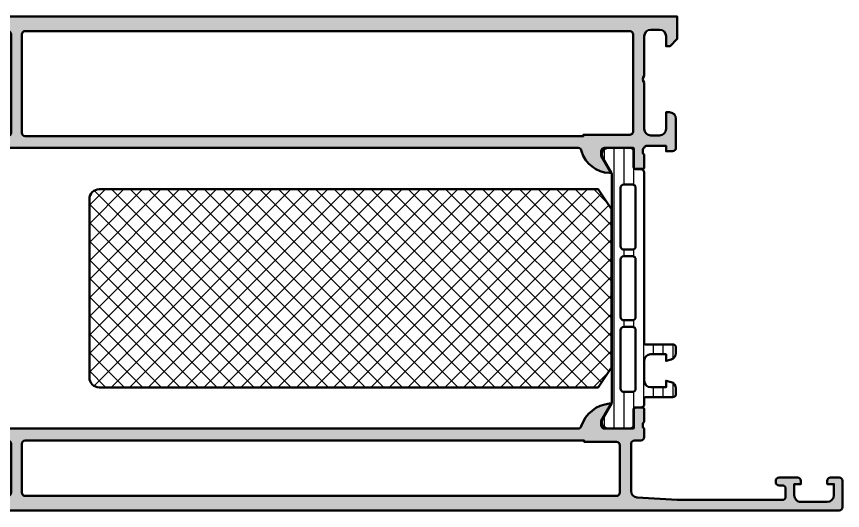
# Model space of a CAD drawing. Extents: x 0 to 250, y 0 to 75.
# Drawn here: x 125 to 250, y 0 to 74.8 of the extents above; entities that cross this region are included whole.
import ezdxf

# ---------------------------------------------------------------- set-up
doc = ezdxf.new("R2010")
doc.units = 0
for name, color, linetype, lineweight in [('0S-Alu contour', 7, 'Continuous', 50), ('0S-Alu hatch', 252, 'Continuous', 25), ('0S-Plastic contour', 254, 'Continuous', 50), ('0S-Plastic hatch', 253, 'Continuous', 25), ('0S-PT contour', 91, 'Continuous', 50), ('0S-PT hatch', 103, 'Continuous', 25)]:
    doc.layers.add(name, color=color, linetype=linetype, lineweight=lineweight)

# ---------------------------------------------------------------- blocks, each defined once
blk = doc.blocks.new('345580__9B8320E0_D50B_4CF5_94AF_1D4C3878C387_')
at = {"layer": '0S-Alu hatch'}
h = blk.add_hatch(color=256, dxfattribs=at)
edge = h.paths.add_edge_path()
edge.add_line((25, 74.8), (25, 71.39999852180476))
edge.add_line((25, 71.39999852180476), (26.0999755859375, 70.29999980926509))
edge.add_line((26.0999755859375, 70.29999980926509), (26.69998168945312, 70.29999980926509))
edge.add_line((26.69998168945312, 70.29999980926509), (26.69998168945312, 71.80000386238093))
edge.add_ellipse((27.70002008335168, 71.7999654684824), major_axis=(-1.00003839463557, 0), ratio=1, start_angle=270.0021997238891, end_angle=359.99780027593476, ccw=False)
edge.add_line((27.69998168945313, 72.80000386238095), (29, 72.80000386238093))
edge.add_ellipse((28.99995442852658, 71.79995829090751), major_axis=(-1.000045572511753, 0), ratio=1, start_angle=180.0026109341762, end_angle=269.99738906589266, ccw=False)
edge.add_line((30, 71.80000386238214), (30, 65.79999980926507))
edge.add_ellipse((29.47487768903659, 65.29999980926509), major_axis=(-0.7250885749145113, 0), ratio=1, start_angle=136.4038464693329, end_angle=223.5961535306672, ccw=False)
edge.add_line((30, 64.79999980926509), (30, 57.80000076293941))
edge.add_ellipse((28.99997299848461, 57.80002776445479), major_axis=(-1.000027001879922, 0), ratio=1, start_angle=90.00154703109979, end_angle=179.9984529689852, ccw=False)
edge.add_line((29, 56.8000007629394), (27.69998168945313, 56.8000007629394))
edge.add_ellipse((27.70000151260095, 57.80002058608722), major_axis=(-1.000019823344298, 0), ratio=1, start_angle=0.0011357599706229848, end_angle=89.9988642398078, ccw=False)
edge.add_line((26.69998168945312, 57.80000076294328), (26.69998168945312, 60.29999980926509))
edge.add_line((26.69998168945312, 60.29999980926509), (26.19998168945313, 60.29999980926509))
edge.add_arc((26.20001605502165, 59.29996544369657), 1.000034366158996, 90.00196893437248, 179.9980310656152)
edge.add_line((25.19998168945313, 59.29999980926531), (25.19998168945313, 54.89999160766597))
edge.add_arc((25.69998443032072, 54.89999434853356), 0.500002740875109, 180.0003140784807, 269.9996859214307)
edge.add_line((25.69998168945313, 54.39999160766597), (26.69998168945312, 54.39999160766596))
edge.add_line((26.69998168945312, 54.39999160766596), (26.70016479492188, 55.19972000122066))
edge.add_line((26.70016479492188, 55.19972000122066), (29.70002746582031, 55.19972000122066))
edge.add_ellipse((29.70003800909753, 54.8994003460778), major_axis=(-0.3003196553279208, 0), ratio=1, start_angle=180.0511970821206, end_angle=270.00201147436127, ccw=False)
edge.add_ellipse((29.92152106016133, 54.63214797861482), major_axis=(-0.2788951901447741, 0), ratio=1, start_angle=178.8354106259032, end_angle=253.5801235805136, ccw=False)
edge.add_line((30.20035864049408, 54.62647956789666), (30.20035864049407, 54.17288556789666))
edge.add_ellipse((29.92149054485091, 54.1672249084196), major_axis=(-0.2789255417371471, 0), ratio=1, start_angle=106.4245945553549, end_angle=181.1628700728881, ccw=False)
edge.add_line((30.00035764049407, 53.89968156789666), (30.00035764049407, 52.01967056788815))
edge.add_arc((30.30035764049407, 52.01967056788815), 0.2999999999999989, 180, 270)
edge.add_line((30.30035764049407, 51.71967056788815), (31.28033195953686, 51.71967056788815))
edge.add_arc((31.28033195953686, 52.01967056788815), 0.2999999999999971, 269.9999999999993, 360)
edge.add_line((31.58033195953686, 52.01967056788815), (31.58033195953686, 54.77966856788815))
edge.add_ellipse((31.70033195953696, 54.77966856788814), major_axis=(-0.120000000000104, 0), ratio=1, start_angle=265.58449498944435, end_angle=360, ccw=False)
edge.add_line((31.70957062048507, 54.89931240243013), (36.00049591064453, 54.89930496215816))
edge.add_ellipse((36.00051134773771, 54.39932039942869), major_axis=(-0.4999845629677774, 0), ratio=1, start_angle=179.9991052558096, end_angle=270.00176901519154, ccw=False)
edge.add_line((36.50049591064453, 54.39931259155372), (36.50049591064453, 53.69930801391596))
edge.add_line((36.50049591064453, 53.69930801391596), (35.11225128173828, 51.29478988647456))
edge.add_arc((35.23609723052484, 51.23688135873354), 0.1367158243071227, 154.9399071397907, 284.9282666313662)
edge.add_arc((34.92151596784562, 55.91557957429785), 4.823500259115343, 274.1587444483591, 341.6783302301525)
edge.add_ellipse((40.00058829158594, 54.39990018123474), major_axis=(-0.5000917814879895, 0), ratio=1, start_angle=-89.93172500239109, end_angle=0.06819458006310697, ccw=False)
edge.add_line((39.99999237060546, 54.89999160766597), (209.9994659423828, 54.89930496215816))
edge.add_ellipse((209.9994773865842, 54.39931640635944), major_axis=(-0.4999885559296813, 0), ratio=1, start_angle=179.9986885611582, end_angle=270.00131143890223, ccw=False)
edge.add_arc((214.977377074797, 55.7858368710908), 4.687660273983785, 197.2045170357527, 266.9584959774246)
edge.add_arc((214.7667764371957, 51.23444528978179), 0.1351537462999154, 253.6159180653107, 386.5186134924489)
edge.add_line((214.887710571289, 51.29478988647456), (213.4994659423828, 53.69930801391598))
edge.add_line((213.4994659423828, 53.69930801391598), (213.4994659423828, 54.39931259155263))
edge.add_ellipse((213.9994530601292, 54.39931784455009), major_axis=(-0.4999871177740518, 0), ratio=1, start_angle=-90.00147623554852, end_angle=0.0006019649143240713, ccw=False)
edge.add_line((213.9994659423827, 54.89930496215817), (218.2910830284892, 54.89931240360629))
edge.add_ellipse((218.299846149721, 54.77963279921898), major_axis=(-0.120000000000106, 0), ratio=1, start_angle=180, end_angle=274.18780994655174, ccw=False)
edge.add_line((218.4198461497211, 54.77963279921898), (218.4198461497211, 52.01963479921897))
edge.add_arc((218.7198461497211, 52.01963479921897), 0.2999999999999545, 180, 270.0000000000054)
edge.add_line((218.7198461497211, 51.71963479921902), (219.6998204687639, 51.71963479921899))
edge.add_arc((219.6998204687639, 52.019634799219), 0.3000000000000007, 270, 360)
edge.add_line((219.999820468764, 52.019634799219), (219.999820468764, 53.89964579922747))
edge.add_ellipse((220.0786875644072, 54.16718913975053), major_axis=(-0.2789255417372863, 0), ratio=1, start_angle=-1.162870072887074, end_angle=73.57540544463347, ccw=False)
edge.add_line((219.7998194687639, 54.17284979922759), (219.7998194687639, 54.62644379922747))
edge.add_ellipse((220.0786569153071, 54.63211220722577), major_axis=(-0.2788950563276493, 0), ratio=1, start_angle=-73.58012358053128, end_angle=1.1645893740803217, ccw=False)
edge.add_ellipse((220.2999407216665, 54.89959974650102), major_axis=(-0.3001202547224057, 0), ratio=1, start_angle=269.9997527847116, end_angle=359.9936899252638, ccw=False)
edge.add_line((220.2999420166015, 55.19972000122065), (223.2998046875, 55.19972000122066))
edge.add_line((223.2998046875, 55.19972000122066), (223.2999877929688, 54.39999160766597))
edge.add_line((223.2999877929688, 54.39999160766597), (224.2999877929687, 54.39999160766596))
edge.add_arc((224.2999850521012, 54.89999434853356), 0.5000027408751092, 270.0003140785681, 359.9996859215192)
edge.add_line((224.7999877929688, 54.89999160766674), (224.7999877929688, 59.29999980926502))
edge.add_arc((223.7999534274002, 59.29996544369654), 1.000034366159028, 0.0019689340145208, 89.9980310656257)
edge.add_line((223.7999877929687, 60.29999980926509), (223.2999877929688, 60.29999980926509))
edge.add_line((223.2999877929688, 60.29999980926509), (223.2999877929688, 57.80000076293941))
edge.add_ellipse((222.2999679698209, 57.80002058608723), major_axis=(-1.000019823344298, 0), ratio=1, start_angle=90.00113576019578, end_angle=179.9988642393878, ccw=False)
edge.add_line((222.2999877929688, 56.8000007629394), (220.9999694824219, 56.8000007629394))
edge.add_ellipse((220.9999964839373, 57.80002776445474), major_axis=(-1.000027001879865, 0), ratio=1, start_angle=0.0015470310149794386, end_angle=89.99845296890089, ccw=False)
edge.add_line((219.9999694824219, 57.80000076294082), (219.9999694824219, 64.79999980926509))
edge.add_ellipse((220.5250917933853, 65.29999980926509), major_axis=(-0.725088574914509, 0), ratio=1, start_angle=-43.59615353066738, end_angle=43.59615353066738, ccw=False)
edge.add_line((219.9999694824219, 65.79999980926507), (219.9999694824219, 71.80000386238086))
edge.add_ellipse((221.0000150538953, 71.79995829090751), major_axis=(-1.000045572511739, 0), ratio=1, start_angle=270.00261093410654, end_angle=359.9973890658238, ccw=False)
edge.add_line((220.9999694824219, 72.80000386238092), (222.2999877929688, 72.80000386238093))
edge.add_ellipse((222.2999493990703, 71.79996546848243), major_axis=(-1.000038394635524, 0), ratio=1, start_angle=180.0021997237339, end_angle=269.99780027611195, ccw=False)
edge.add_line((223.2999877929688, 71.80000386237825), (223.2999877929687, 70.29999980926509))
edge.add_line((223.2999877929687, 70.29999980926509), (223.8999938964844, 70.29999980926509))
edge.add_line((223.8999938964844, 70.29999980926509), (224.9999694824219, 71.39999852180476))
edge.add_line((224.9999694824219, 71.39999852180476), (224.9999694824219, 74.8))
edge.add_line((224.9999694824219, 74.8), (25, 74.8))
edge = h.paths.add_edge_path()
edge.add_ellipse((32.19999335623653, 72.0999876179608), major_axis=(-0.5000078521477956, 0), ratio=1, start_angle=270.0008997686624, end_angle=359.99910023153274, ccw=False)
edge.add_line((32.19998550415039, 72.59999547004695), (123.6999893188476, 72.59999547004695))
edge.add_ellipse((123.6999889679596, 72.09999511915892), major_axis=(-0.5000003508881529, 0), ratio=1, start_angle=180.0000402090226, end_angle=269.9999597912186, ccw=False)
edge.add_line((124.1999893188476, 72.09999547004695), (124.1999893188476, 57.19999536120198))
edge.add_ellipse((123.6999889679596, 57.19999501031182), major_axis=(-0.5000003508881671, 0), ratio=1, start_angle=90.00004020877981, end_angle=180.0000402090226, ccw=False)
edge.add_line((123.6999893188476, 56.69999465942378), (39.19998550415039, 56.69999465942378))
edge.add_line((39.19998550415039, 56.69999465942378), (39.19998550415039, 56.89999160766596))
edge.add_line((39.19998550415039, 56.89999160766596), (32.19998550415039, 56.89999160766596))
edge.add_ellipse((32.19999015797927, 57.39999626149484), major_axis=(-0.5000046538505322, 0), ratio=1, start_angle=0.0005332839962761682, end_angle=89.99946671545757, ccw=False)
edge.add_line((31.69998550415039, 57.39999160766597), (31.69998550415039, 72.09999547004524))
edge = h.paths.add_edge_path()
edge.add_ellipse((126.2999881438567, 72.09999511915893), major_axis=(-0.5000003508881458, 0), ratio=1, start_angle=270.0000402087765, end_angle=359.9999597909774, ccw=False)
edge.add_line((126.2999877929687, 72.59999547004696), (217.7999877929687, 72.59999547004695))
edge.add_ellipse((217.7999799408826, 72.09998761796076), major_axis=(-0.500007852147839, 0), ratio=1, start_angle=180.0008997684673, end_angle=269.9991002313392, ccw=False)
edge.add_line((218.2999877929688, 72.09999547004695), (218.2999877929688, 57.39999160767074))
edge.add_ellipse((217.7999831391399, 57.39999626149485), major_axis=(-0.5000046538505393, 0), ratio=1, start_angle=90.00053328454328, end_angle=179.9994667160038, ccw=False)
edge.add_line((217.7999877929687, 56.89999160766596), (210.7999877929688, 56.89999160766596))
edge.add_line((210.7999877929688, 56.89999160766596), (210.7999877929688, 56.69999465942378))
edge.add_line((210.7999877929688, 56.69999465942378), (126.2999877929687, 56.69999465942379))
edge.add_ellipse((126.2999881438568, 57.19999501031182), major_axis=(-0.5000003508881529, 0), ratio=1, start_angle=4.020902247248159e-05, end_angle=89.99995979122338, ccw=False)
edge.add_line((125.7999877929687, 57.19999465942379), (125.7999877929687, 72.0999954700491))
at = {"layer": '0S-Alu contour', "color": 7}
for points in [[(25, 74.8), (25, 71.39999852180476), (26.0999755859375, 70.29999980926509), (26.69998168945312, 70.29999980926509), (26.69998168945312, 71.80000386238093)], [(223.2999877929688, 71.80000386237825), (223.2999877929687, 70.29999980926509), (223.8999938964844, 70.29999980926509), (224.9999694824219, 71.39999852180476), (224.9999694824219, 74.8), (25, 74.8)], [(27.69998168945313, 72.80000386238095), (29, 72.80000386238093)], [(32.19998550415039, 72.59999547004695), (123.6999893188476, 72.59999547004695)], [(126.2999877929687, 72.59999547004696), (217.7999877929687, 72.59999547004695)], [(220.9999694824219, 72.80000386238092), (222.2999877929688, 72.80000386238093)], [(30, 71.80000386238214), (30, 65.79999980926507)], [(31.69998550415039, 57.39999160766597), (31.69998550415039, 72.09999547004524)], [(124.1999893188476, 72.09999547004695), (124.1999893188476, 57.19999536120198)], [(125.7999877929687, 57.19999465942379), (125.7999877929687, 72.0999954700491)], [(218.2999877929688, 72.09999547004695), (218.2999877929688, 57.39999160767074)], [(219.9999694824219, 65.79999980926507), (219.9999694824219, 71.80000386238086)], [(30, 64.79999980926509), (30, 57.80000076293941)], [(219.9999694824219, 57.80000076294082), (219.9999694824219, 64.79999980926509)], [(26.69998168945312, 57.80000076294328), (26.69998168945312, 60.29999980926509), (26.19998168945313, 60.29999980926509)], [(223.7999877929687, 60.29999980926509), (223.2999877929688, 60.29999980926509), (223.2999877929688, 57.80000076293941)], [(25.19998168945313, 59.29999980926531), (25.19998168945313, 54.89999160766597)], [(224.7999877929688, 54.89999160766674), (224.7999877929688, 59.29999980926502)], [(29, 56.8000007629394), (27.69998168945313, 56.8000007629394)], [(123.6999893188476, 56.69999465942378), (39.19998550415039, 56.69999465942378), (39.19998550415039, 56.89999160766596), (32.19998550415039, 56.89999160766596)], [(217.7999877929687, 56.89999160766596), (210.7999877929688, 56.89999160766596), (210.7999877929688, 56.69999465942378), (126.2999877929687, 56.69999465942379)], [(222.2999877929688, 56.8000007629394), (220.9999694824219, 56.8000007629394)], [(25.69998168945313, 54.39999160766597), (26.69998168945312, 54.39999160766596), (26.70016479492188, 55.19972000122066), (29.70002746582031, 55.19972000122066)], [(220.2999420166015, 55.19972000122065), (223.2998046875, 55.19972000122066), (223.2999877929688, 54.39999160766597), (224.2999877929687, 54.39999160766596)], [(30.00035764049407, 53.89968156789666), (30.00035764049407, 52.01967056788815)], [(30.20035864049408, 54.62647956789666), (30.20035864049407, 54.17288556789666)], [(31.58033195953686, 52.01967056788815), (31.58033195953686, 54.77966856788815)], [(31.70957062048507, 54.89931240243013), (36.00049591064453, 54.89930496215816)], [(36.50049591064453, 54.39931259155372), (36.50049591064453, 53.69930801391596), (35.11225128173828, 51.29478988647456)], [(39.99999237060546, 54.89999160766597), (209.9994659423828, 54.89930496215816)], [(214.887710571289, 51.29478988647456), (213.4994659423828, 53.69930801391598), (213.4994659423828, 54.39931259155263)], [(213.9994659423827, 54.89930496215817), (218.2910830284892, 54.89931240360629)], [(218.4198461497211, 54.77963279921898), (218.4198461497211, 52.01963479921897)], [(219.7998194687639, 54.17284979922759), (219.7998194687639, 54.62644379922747)], [(219.999820468764, 52.019634799219), (219.999820468764, 53.89964579922747)], [(30.30035764049407, 51.71967056788815), (31.28033195953686, 51.71967056788815)], [(218.7198461497211, 51.71963479921902), (219.6998204687639, 51.71963479921899)]]:
    blk.add_lwpolyline(points, dxfattribs=at)
at = {"layer": '0S-Alu contour', "color": 7, "extrusion": (0, 0, -1)}
for centre, radius, start, end in [((-27.70002008335168, 71.7999654684824), 1.00003839463557, 0.0021997240652303, 89.99780027611094), ((-28.99995442852658, 71.79995829090751), 1.000045572511753, 90.00261093410732, 179.9973890658238), ((-32.19999335623653, 72.0999876179608), 0.5000078521477956, 0.0008997684672687, 89.99910023133756), ((-123.6999889679596, 72.09999511915892), 0.5000003508881529, 90.0000402087814, 179.9999597909774), ((-126.2999881438567, 72.09999511915893), 0.5000003508881458, 4.02090225668e-05, 89.99995979122347), ((-217.7999799408826, 72.09998761796076), 0.500007852147839, 90.00089976866082, 179.9991002315327), ((-221.0000150538953, 71.79995829090751), 1.000045572511739, 0.0026109341761524, 89.99738906589349), ((-222.2999493990703, 71.79996546848243), 1.000038394635524, 90.00219972388805, 179.9978002762661), ((-29.47487768903659, 65.29999980926509), 0.7250885749145115, 136.4038464693328, 223.5961535306672), ((-220.5250917933853, 65.29999980926509), 0.725088574914509, 316.4038464693326, 43.59615353066742), ((-27.70000151260095, 57.80002058608722), 1.000019823344298, 270.0011357601923, 359.9988642400294), ((-28.99997299848461, 57.80002776445479), 1.000027001879922, 180.0015470310149, 269.9984529689002), ((-220.9999964839373, 57.80002776445474), 1.000027001879865, 270.0015470310991, 359.998452968985), ((-222.2999679698209, 57.80002058608723), 1.000019823344298, 180.0011357606123, 269.9988642398042), ((-32.19999015797927, 57.39999626149484), 0.5000046538505322, 270.0005332845425, 359.9994667160037), ((-123.6999889679596, 57.19999501031182), 0.5000003508881671, 179.9999597909774, 269.9999597912202), ((-126.2999881438568, 57.19999501031182), 0.5000003508881529, 270.0000402087766, 359.9999597909775), ((-217.7999831391399, 57.39999626149485), 0.5000046538505393, 180.0005332839962, 269.9994667154567), ((-29.70003800909753, 54.8994003460778), 0.3003196553279208, 89.99798852563875, 179.9488029178794), ((-220.2999407216665, 54.89959974650102), 0.3001202547224057, 0.0063100747361567, 90.00024721528843), ((-29.92152106016133, 54.63214797861482), 0.2788951901447741, 106.4198764194864, 181.1645893740969), ((-29.92149054485091, 54.1672249084196), 0.2789255417371471, 178.8371299271119, 253.5754054446451), ((-31.70033195953696, 54.77966856788814), 0.120000000000104, 0, 94.41550501055562), ((-36.00051134773771, 54.39932039942869), 0.4999845629677774, 89.99823098480844, 180.0008947441905), ((-40.00058829158594, 54.39990018123474), 0.5000917814879895, 359.9318054199369, 89.93172500239115), ((-209.9994773865842, 54.39931640635944), 0.4999885559296813, 89.99868856109777, 180.0013114388419), ((-213.9994530601292, 54.39931784455009), 0.4999871177740518, 359.9993980350857, 90.00147623554857), ((-218.299846149721, 54.77963279921898), 0.120000000000106, 85.81219005344829, 180), ((-220.0786569153071, 54.63211220722577), 0.2788950563276493, 358.8354106259197, 73.58012358053128), ((-220.0786875644072, 54.16718913975053), 0.2789255417372863, 286.4245945553665, 1.162870072887165)]:
    blk.add_arc(centre, radius, start, end, dxfattribs=at)
at = {"layer": '0S-Alu contour', "color": 7}
for centre, radius, start, end in [((26.20001605502165, 59.29996544369657), 1.000034366158996, 90.00196893437248, 179.9980310656152), ((223.7999534274002, 59.29996544369654), 1.000034366159028, 0.0019689340145208, 89.9980310656257), ((25.69998443032072, 54.89999434853356), 0.500002740875109, 180.0003140784807, 269.9996859214307), ((34.92151596784562, 55.91557957429785), 4.823500259115343, 274.1587444483591, 341.6783302301525), ((214.977377074797, 55.7858368710908), 4.687660273983785, 197.2045170357527, 266.9584959774246), ((224.2999850521012, 54.89999434853356), 0.5000027408751092, 270.0003140785681, 359.9996859215192), ((30.30035764049407, 52.01967056788815), 0.2999999999999989, 180, 270), ((31.28033195953686, 52.01967056788815), 0.2999999999999971, 269.9999999999993, 0), ((35.23609723052484, 51.23688135873354), 0.1367158243071227, 154.9399071397907, 284.9282666313662), ((214.7667764371957, 51.23444528978179), 0.1351537462999154, 253.6159180653107, 26.51861349244885), ((218.7198461497211, 52.01963479921897), 0.2999999999999545, 180, 270.0000000000054), ((219.6998204687639, 52.019634799219), 0.3000000000000007, 270, 0)]:
    blk.add_arc(centre, radius, start, end, dxfattribs=at)
blk = doc.blocks.new('284291__CE5F971D_8010_45FE_AE3D_A611D5C1C347___6AD3DE85_B87F_4674_8DB3_E5FDA699AA6A_')
at = {"layer": '0S-Plastic hatch'}
h = blk.add_hatch(dxfattribs=at)
h.set_pattern_fill('ANSI31', color=256, scale=0.4680000000000001, angle=45, style=0)
h.set_pattern_definition([(90, (0, 0), (-1.4859, 0), [])])
edge = h.paths.add_edge_path()
edge.add_line((220, 51.19262339778483), (220.000022921558, 25.35125658823266))
edge.add_arc((220.2041617871802, 25.35537538707209), 0.2041804127759613, 181.1558689438405, 269.5149389342528)
edge.add_line((220.2024332342848, 25.15120229122876), (224.3024332342731, 25.15120229122876))
edge.add_ellipse((224.302433234273, 24.65120229122876), major_axis=(-0.4999999999999965, 0), ratio=1, start_angle=180, end_angle=269.9999999999935, ccw=False)
edge.add_line((224.802433234273, 24.65120229122879), (224.802433234273, 23.82045306784114))
edge.add_ellipse((223.802433234273, 23.82045306784099), major_axis=(-0.999999999999943, 0), ratio=1, start_angle=105.0000000010777, end_angle=180, ccw=False)
edge.add_line((224.0612522793937, 22.85452724155684), (223.3024332342731, 22.65120229122875))
edge.add_line((223.3024332342731, 22.65120229122875), (223.3024332342731, 23.65120229122876))
edge.add_line((223.3024332342731, 23.65120229122876), (221.0024332342846, 23.65120229122875))
edge.add_arc((221.0041422681258, 22.64707631855104), 1.004127427074124, 90.09751797508824, 179.7701403215065)
edge.add_line((220.000022921558, 22.65110467439832), (220.000022921558, 19.65122632025461))
edge.add_arc((221.0041424800059, 19.65532877543042), 1.004127938958057, 180.2340877213157, 269.9024699846768)
edge.add_line((221.0024332342847, 18.65120229122875), (223.3024332342731, 18.65120229122875))
edge.add_line((223.3024332342731, 18.65120229122875), (223.3024332342732, 19.65120229122869))
edge.add_line((223.3024332342732, 19.65120229122869), (224.0612522793937, 19.44787734087044))
edge.add_ellipse((223.8024332342732, 18.48195151458679), major_axis=(-0.9999999999994335, 0), ratio=1, start_angle=180, end_angle=254.99999999892128, ccw=False)
edge.add_line((224.8024332342726, 18.48195151458675), (224.8024332342731, 17.65120229122875))
edge.add_ellipse((224.3024332342731, 17.65120229122875), major_axis=(-0.5, 0), ratio=1, start_angle=90, end_angle=180, ccw=False)
edge.add_line((224.3024332342731, 17.15120229122874), (220.2024332342847, 17.15120229122875))
edge.add_arc((220.2024332342847, 16.95120229122874), 0.1999999999999886, 90, 180)
edge.add_line((220.0024332342847, 16.95120229122874), (220.0011126892948, 16.11013004610088))
edge.add_ellipse((219.5011153686289, 16.11010925689821), major_axis=(-0.4999973210980343, 0), ratio=1, start_angle=90.00176831586577, end_angle=180.0023822800019, ccw=False)
edge.add_line((219.5011308000132, 15.61011193603832), (218.6907994671984, 15.61008330962012))
edge.add_arc((218.6908103334327, 15.31008330981692), 0.3000000000000112, 90.00207529788887, 180.0020752978985)
edge.add_line((218.3908103336295, 15.31007244358253), (218.3912292138423, 12.9100740742441))
edge.add_ellipse((217.8912332368273, 12.91005332437413), major_axis=(-0.499995977445508, 0), ratio=1, start_angle=90.0017728166934, end_angle=180.0023777790716, ccw=False)
edge.add_line((217.891248707447, 12.41005734716795), (214.4147072116412, 12.40993069970388))
edge.add_ellipse((214.5569820085553, 13.3997539283803), major_axis=(-0.9999960709244792, 0), ratio=1, start_angle=-32.72494080195611, end_angle=81.82046724598968, ccw=False)
edge.add_line((213.7157097778966, 13.94035838247481), (215.0340967756836, 16.22406298372988))
edge.add_arc((214.6010750046335, 16.47404727363584), 0.4999999996965571, 330.0020786816582, 360.0020154125792)
edge.add_line((215.1010750040208, 16.47406486142847), (215.0999886913026, 50.82833361702788))
edge.add_arc((214.5999886915161, 50.8283149838376), 0.5000000001373053, 0.0021352061290217, 30.00207189265286)
edge.add_line((215.0329923529069, 51.07833064206602), (213.7144399234454, 53.36193973131244))
edge.add_ellipse((214.5556729896656, 53.90260512706305), major_axis=(-0.9999960709244481, 0), ratio=1, start_angle=-81.81631665022019, end_angle=32.729091397733725, ccw=False)
edge.add_line((214.4133264887839, 54.89241804653373), (217.8898679845897, 54.89254469399775))
edge.add_ellipse((217.8898887344595, 54.39254871698267), major_axis=(-0.4999959774456501, 0), ratio=1, start_angle=180.0017728167249, end_angle=270.0023777790607, ccw=False)
edge.add_line((218.3898847116658, 54.39256418760265), (218.389639691085, 51.99256579421701))
edge.add_arc((218.6896396908883, 51.99257666045133), 0.299999999999997, 180.0020752978985, 270.0020752978834)
edge.add_line((218.6896505571226, 51.69257666064813), (219.4999818899375, 51.69260528706632))
edge.add_ellipse((219.50000267914, 51.19260796640042), major_axis=(-0.4999973210980911, 0), ratio=1, start_angle=180.0017683158931, end_angle=270.002382279899, ccw=False)
edge = h.paths.add_edge_path()
edge.add_line((218.7005513014263, 40.00119604587006), (218.7005513014263, 48.85118994235432))
edge.add_arc((218.2005512993387, 48.85118994053621), 0.5000000020876216, 0, 90.0018991026244)
edge.add_line((218.2005347265419, 49.35118994234917), (216.900540620274, 49.35118994234923))
edge.add_arc((216.9005369809173, 48.85119358170587), 0.4999963606566104, 89.99958295741384, 180.0004170428646)
edge.add_line((216.400540620274, 48.85118994234918), (216.400540620274, 40.00119604586724))
edge.add_arc((216.9005369809173, 40.00119240650818), 0.4999963606565677, 179.9995829571354, 270.0004170425894)
edge.add_line((216.900540620274, 39.50119604586486), (218.2005347265867, 39.50119604586488))
edge.add_arc((218.2005512992691, 40.00119604774745), 0.5000000021572362, 269.9981009104978, 360)
edge = h.paths.add_edge_path()
edge.add_line((218.700551301416, 29.30118994305284), (218.700551301416, 38.00119604656853))
edge.add_arc((218.2005513014158, 38.00119604656321), 0.5000000000001208, 0, 90.00000000117248)
edge.add_line((218.2005513014055, 38.50119604656332), (216.9005406202532, 38.50119604656335))
edge.add_arc((216.9005406202636, 38.00119604656337), 0.4999999999999716, 90.00000000118877, 180)
edge.add_line((216.4005406202636, 38.00119604656852), (216.4005406202636, 29.30118994304759))
edge.add_arc((216.9005406202635, 29.30118994304759), 0.4999999999999467, 180, 270.0000000000098)
edge.add_line((216.9005406202636, 28.80118994304765), (218.2005513014159, 28.80118994304762))
edge.add_arc((218.200551301416, 29.30118994304759), 0.4999999999999716, 269.9999999999968, 360)
edge = h.paths.add_edge_path()
edge.add_line((216.4005406202636, 27.30118994304764), (216.4005406202636, 18.45121130535757))
edge.add_arc((216.9005558790527, 18.45121130535234), 0.5000152587890235, 180, 270.0000000000033)
edge.add_line((216.9005558790527, 17.95119604656331), (218.200566560205, 17.95119604656331))
edge.add_arc((218.200566560205, 18.45118078777428), 0.4999847412109375, 270, 360)
edge.add_line((218.700551301416, 18.45118078777428), (218.700551301416, 27.30118994305278))
edge.add_arc((218.2005512993284, 27.30118994123466), 0.5000000020876358, 0, 90.00189910261788)
edge.add_line((218.2005347265315, 27.80118994304764), (216.9005406202636, 27.80118994304764))
edge.add_arc((216.9005369809069, 27.30119358240431), 0.4999963606565819, 89.9995829574106, 180.0004170428646)
at = {"layer": '0S-Alu contour', "color": 7}
for points in [[(216.400540620274, 48.85118994234918), (216.400540620274, 40.00119604586724)], [(218.2005347265419, 49.35118994234917), (216.900540620274, 49.35118994234923)], [(218.7005513014263, 40.00119604587006), (218.7005513014263, 48.85118994235432)], [(216.900540620274, 39.50119604586486), (218.2005347265867, 39.50119604586488)], [(216.4005406202636, 38.00119604656852), (216.4005406202636, 29.30118994304759)], [(218.2005513014055, 38.50119604656332), (216.9005406202532, 38.50119604656335)], [(218.700551301416, 29.30118994305284), (218.700551301416, 38.00119604656853)], [(216.9005406202636, 28.80118994304765), (218.2005513014159, 28.80118994304762)], [(218.2005347265315, 27.80118994304764), (216.9005406202636, 27.80118994304764)], [(216.4005406202636, 27.30118994304764), (216.4005406202636, 18.45121130535757)], [(218.700551301416, 18.45118078777428), (218.700551301416, 27.30118994305278)], [(216.9005558790527, 17.95119604656331), (218.200566560205, 17.95119604656331)]]:
    blk.add_lwpolyline(points, dxfattribs=at)
for centre, radius, start, end in [((216.9005369809173, 48.85119358170587), 0.4999963606566104, 89.99958295741384, 180.0004170428646), ((218.2005512993387, 48.85118994053621), 0.5000000020876216, 0, 90.0018991026244), ((216.9005369809173, 40.00119240650818), 0.4999963606565677, 179.9995829571354, 270.0004170425894), ((218.2005512992691, 40.00119604774745), 0.5000000021572362, 269.9981009104978, 0), ((216.9005406202636, 38.00119604656337), 0.4999999999999716, 90.00000000118877, 180), ((218.2005513014158, 38.00119604656321), 0.5000000000001208, 0, 90.00000000117248), ((216.9005406202635, 29.30118994304759), 0.4999999999999467, 180, 270.0000000000098), ((218.200551301416, 29.30118994304759), 0.4999999999999716, 269.9999999999968, 0), ((216.9005369809069, 27.30119358240431), 0.4999963606565819, 89.9995829574106, 180.0004170428646), ((218.2005512993284, 27.30118994123466), 0.5000000020876358, 0, 90.00189910261788), ((216.9005558790527, 18.45121130535234), 0.5000152587890235, 180, 270.0000000000033), ((218.200566560205, 18.45118078777428), 0.4999847412109375, 270, 0)]:
    blk.add_arc(centre, radius, start, end, dxfattribs=at)
at = {"layer": '0S-Plastic contour', "color": 7}
for points in [[(214.4133264887839, 54.89241804653373), (217.8898679845897, 54.89254469399775)], [(218.3898847116658, 54.39256418760265), (218.389639691085, 51.99256579421701)], [(215.0329923529069, 51.07833064206602), (213.7144399234454, 53.36193973131244)], [(218.6896505571226, 51.69257666064813), (219.4999818899375, 51.69260528706632)], [(215.1010750040208, 16.47406486142847), (215.0999886913026, 50.82833361702788)], [(220, 51.19262339778483), (220.000022921558, 25.35125658823266)], [(220.2024332342848, 25.15120229122876), (224.3024332342731, 25.15120229122876)], [(224.802433234273, 24.65120229122879), (224.802433234273, 23.82045306784114)], [(220.000022921558, 22.65110467439832), (220.000022921558, 19.65122632025461)], [(224.0612522793937, 22.85452724155684), (223.3024332342731, 22.65120229122875), (223.3024332342731, 23.65120229122876), (221.0024332342846, 23.65120229122875)], [(221.0024332342847, 18.65120229122875), (223.3024332342731, 18.65120229122875), (223.3024332342732, 19.65120229122869), (224.0612522793937, 19.44787734087044)], [(224.8024332342726, 18.48195151458675), (224.8024332342731, 17.65120229122875)], [(220.0024332342847, 16.95120229122874), (220.0011126892948, 16.11013004610088)], [(224.3024332342731, 17.15120229122874), (220.2024332342847, 17.15120229122875)], [(213.7157097778966, 13.94035838247481), (215.0340967756836, 16.22406298372988)], [(218.3908103336295, 15.31007244358253), (218.3912292138423, 12.9100740742441)], [(219.5011308000132, 15.61011193603832), (218.6907994671984, 15.61008330962012)], [(217.891248707447, 12.41005734716795), (214.4147072116412, 12.40993069970388)]]:
    blk.add_lwpolyline(points, dxfattribs=at)
at = {"layer": '0S-Plastic contour', "color": 7, "extrusion": (0, 0, -1)}
for centre, radius, start, end in [((-214.5556729896656, 53.90260512706305), 0.9999960709244481, 327.2709086022664, 81.81631665022013), ((-217.8898887344595, 54.39254871698267), 0.4999959774456501, 89.99762222093933, 179.9982271832751), ((-219.50000267914, 51.19260796640042), 0.4999973210980912, 89.99761772010099, 179.9982316841069), ((-224.302433234273, 24.65120229122876), 0.4999999999999965, 90.00000000000651, 180), ((-223.802433234273, 23.82045306784099), 0.999999999999943, 180, 254.9999999989223), ((-223.8024332342732, 18.48195151458679), 0.9999999999994335, 105.0000000010787, 180), ((-224.3024332342731, 17.65120229122875), 0.5, 180, 270), ((-219.5011153686289, 16.11010925689821), 0.4999973210980344, 179.9976177199981, 269.9982316841342), ((-214.5569820085553, 13.3997539283803), 0.9999960709244792, 278.1795327540103, 32.72494080195605), ((-217.8912332368273, 12.91005332437413), 0.499995977445508, 179.9976222209284, 269.9982271833066)]:
    blk.add_arc(centre, radius, start, end, dxfattribs=at)
at = {"layer": '0S-Plastic contour', "color": 7}
for centre, radius, start, end in [((218.6896396908883, 51.99257666045133), 0.299999999999997, 180.0020752978985, 270.0020752978834), ((214.5999886915161, 50.8283149838376), 0.5000000001373053, 0.0021352061290217, 30.00207189265286), ((220.2041617871802, 25.35537538707209), 0.2041804127759613, 181.1558689438405, 269.5149389342528), ((221.0041422681258, 22.64707631855104), 1.004127427074124, 90.09751797508824, 179.7701403215065), ((221.0041424800059, 19.65532877543042), 1.004127938958057, 180.2340877213157, 269.9024699846768), ((214.6010750046335, 16.47404727363584), 0.4999999996965571, 330.0020786816582, 0.002015412579188), ((220.2024332342847, 16.95120229122874), 0.1999999999999886, 90, 180), ((218.6908103334327, 15.31008330981692), 0.3000000000000112, 90.00207529788887, 180.0020752978985)]:
    blk.add_arc(centre, radius, start, end, dxfattribs=at)
blk = doc.blocks.new('382340__1241173B_38A6_4F05_B4C8_4C21BF12F668_')
at = {"layer": '0S-PT hatch'}
h = blk.add_hatch(dxfattribs=at)
h.set_pattern_fill('ANSI37', color=256, scale=0.625, angle=90, style=0)
h.set_pattern_definition([(135, (0, 0), (-1.403165018917055, -1.403165018917055), []), (225, (0, 0), (1.403165018917055, -1.403165018917055), [])])
edge = h.paths.add_edge_path()
edge.add_arc((137.5198977889862, 47.14119923922819), 1.5, 90, 180)
edge.add_line((136.0198977889862, 47.14119923922819), (136.0198977889862, 20.1411992392282))
edge.add_arc((137.5198977889862, 20.1411992392282), 1.5, 180, 270)
edge.add_line((137.5198977889862, 18.64119923922819), (213.0198977889862, 18.64119923922818))
edge.add_line((213.0198977889862, 18.64119923922818), (215.0198977889862, 21.64119923922818))
edge.add_line((215.0198977889862, 21.64119923922818), (215.0198977889862, 45.64119923922818))
edge.add_line((215.0198977889862, 45.64119923922818), (213.0198977889862, 48.64119923922817))
edge.add_line((213.0198977889862, 48.64119923922817), (137.5198977889862, 48.64119923922819))
at = {"layer": '0S-PT contour', "color": 7}
for points in [[(137.5198977889862, 18.64119923922819), (213.0198977889862, 18.64119923922818), (215.0198977889862, 21.64119923922818), (215.0198977889862, 45.64119923922818), (213.0198977889862, 48.64119923922817), (137.5198977889862, 48.64119923922819)], [(136.0198977889862, 47.14119923922819), (136.0198977889862, 20.1411992392282)]]:
    blk.add_lwpolyline(points, dxfattribs=at)
for centre, start, end in [((137.5198977889862, 47.14119923922819), 90, 180), ((137.5198977889862, 20.1411992392282), 180, 270)]:
    blk.add_arc(centre, 1.5, start, end, dxfattribs=at)
blk = doc.blocks.new('345570__1E053CCF_1EB8_417B_A60E_FC4C7E4CC1D1_')
at = {"layer": '0S-Alu hatch'}
h = blk.add_hatch(color=256, dxfattribs=at)
edge = h.paths.add_edge_path()
edge.add_arc((30.50000000000001, 11.09999656677247), 0.5000000000000071, 180, 269.9999999999992)
edge.add_line((30.5, 10.59999656677246), (31.5, 10.59999656677246))
edge.add_ellipse((31.5000028726318, 10.09999943940425), major_axis=(-0.4999971273764557, 0), ratio=1, start_angle=179.9996708184945, end_angle=270.00032918124725, ccw=False)
edge.add_line((32, 10.09999656677246), (32, 2.954583883285522))
edge.add_ellipse((31.00002571001138, 2.954558837203266), major_axis=(-0.9999742903022827, 0), ratio=1, start_angle=94.08446718477899, end_angle=180.0014350718531, ccw=False)
edge.add_line((31.07125091552734, 1.957124352455138), (25.00000000000001, 1.599998474121093))
edge.add_line((25.00000000000001, 1.599998474121093), (9.100006103515625, 1.599998474121093))
edge.add_ellipse((9.100002404377795, 2.099994774983261), major_axis=(-0.499996300875851, 0), ratio=1, start_angle=-0.00042389324170244436, end_angle=90.00042389310698, ccw=False)
edge.add_line((8.600006103515629, 2.099998474121094), (8.600006103515623, 3.300003051757808))
edge.add_ellipse((9.100008844383234, 3.300000310890202), major_axis=(-0.5000027408751234, 0), ratio=1, start_angle=270.0003140785709, end_angle=359.99968592151924, ccw=False)
edge.add_line((9.100006103515623, 3.800003051757812), (9.600006103515623, 3.800003051757811))
edge.add_arc((9.60002408875909, 4.299985066514345), 0.4999820150800137, 269.9979389687762, 360.0020610311563)
edge.add_line((10.10000610351562, 4.300003051757813), (10.10000610351562, 4.499999999999997))
edge.add_arc((9.600014835948443, 4.500008732432819), 0.4999912676434354, 359.9989993193744, 450.0010006805677)
edge.add_line((9.600006103515621, 4.999999999999998), (6.800003051757812, 5))
edge.add_arc((6.80001790788805, 4.499985143869762), 0.5000148563509362, 90.00170233654431, 179.9982976631267)
edge.add_line((6.300003051757812, 4.5), (6.300003051757812, 4))
edge.add_line((6.300003051757812, 4), (7.300003051757812, 4))
edge.add_line((7.300003051757812, 4), (7.30000305175781, 2.299999952316284))
edge.add_ellipse((6.3000168116401, 2.299986192527539), major_axis=(-0.9999862402123776, 0), ratio=1, start_angle=90.00008588221368, end_angle=180.0007883886573, ccw=False)
edge.add_line((6.300018310546873, 1.299999952316284), (2.300003051757812, 1.299999952316284))
edge.add_ellipse((2.300009098329625, 2.300005998888098), major_axis=(-1.000006046590093, 0), ratio=1, start_angle=0.00034643963238067954, end_angle=89.9996535590493, ccw=False)
edge.add_line((1.300003051757812, 2.299999952316284), (1.300003051757812, 4))
edge.add_line((1.300003051757812, 4), (2.300003051757812, 4))
edge.add_line((2.300003051757812, 4), (2.300003051757812, 4.5))
edge.add_arc((1.800011784190629, 4.500008732432816), 0.4999912676434399, 359.9989993193744, 450.0010006805672)
edge.add_line((1.800003051757812, 5), (0.5000000000000009, 5))
edge.add_arc((0.4999963606433605, 4.500003639356639), 0.4999963606566059, 89.9995829574132, 180.0004170428646)
edge.add_line((-4e-16, 4.499999999999992), (0, 0.5))
edge.add_arc((0.4999963516133609, 0.4999963516133616), 0.4999963516266716, 179.9995819228153, 270.0004180773635)
edge.add_line((0.5, 7e-16), (249.5000305175781, 7e-16))
edge.add_arc((249.5000341659648, 0.4999963516133056), 0.4999963516266158, 269.9995819226301, 360.0004180771847)
edge.add_line((250.0000305175781, 0.5), (250.0000305175781, 4.5))
edge.add_arc((249.5000341569348, 4.500003639356723), 0.4999963606565287, 359.9995829571354, 450.0004170425926)
edge.add_line((249.5000305175781, 5.000000000000007), (248.2000122070313, 5))
edge.add_arc((248.200018734237, 4.500008731549655), 0.4999912684929627, 90.00074797573578, 180.0010005793681)
edge.add_line((247.7000274658203, 4.500000000000007), (247.7000274658203, 4))
edge.add_line((247.7000274658203, 4), (248.7000274658203, 3.999999999999999))
edge.add_line((248.7000274658203, 3.999999999999999), (248.7000274658203, 2.299999952316342))
edge.add_ellipse((247.7000214192484, 2.300005998888131), major_axis=(-1.000006046590135, 0), ratio=1, start_angle=90.00034644096121, end_angle=179.9996535603676, ccw=False)
edge.add_line((247.7000274658204, 1.299999952316278), (243.7000122070313, 1.299999952316284))
edge.add_ellipse((243.7000137059381, 2.299986192527549), major_axis=(-0.9999862402123886, 0), ratio=1, start_angle=-0.0007883886572130905, end_angle=89.99991411778728, ccw=False)
edge.add_line((242.7000274658203, 2.299999952316317), (242.7000274658203, 4))
edge.add_line((242.7000274658203, 4), (243.7000274658203, 4))
edge.add_line((243.7000274658203, 4), (243.7000274658203, 4.5))
edge.add_arc((243.2000126096901, 4.499985143869761), 0.5000148563509299, 0.0017023368733013, 89.99829766345275)
edge.add_line((243.2000274658204, 4.999999999999992), (240.4000091552734, 4.999999999999999))
edge.add_arc((240.4000156824792, 4.500008731549775), 0.4999912684928206, 90.00074797575205, 180.0010005793681)
edge.add_line((239.9000244140626, 4.500000000000066), (239.9000244140625, 4.300003051757875))
edge.add_arc((240.400006428819, 4.299985066514366), 0.499982015080027, 179.9979389688437, 270.0020610312197)
edge.add_line((240.4000244140624, 3.80000305175782), (240.9000244140625, 3.800003051757812))
edge.add_ellipse((240.9000216731949, 3.300000310890217), major_axis=(-0.5000027408751079, 0), ratio=1, start_angle=180.0003140784808, end_angle=269.9996859214254, ccw=False)
edge.add_line((241.4000244140624, 3.300003051757753), (241.4000244140625, 2.099998474121106))
edge.add_ellipse((240.9000281132003, 2.099994774983267), major_axis=(-0.4999963008758486, 0), ratio=1, start_angle=89.9995761068891, end_angle=180.0004238932416, ccw=False)
edge.add_line((240.9000244140624, 1.599998474121105), (225.0000305175781, 1.599998474121094))
edge.add_line((225.0000305175781, 1.599998474121094), (218.9287719726563, 1.95712435245514))
edge.add_ellipse((219.0000127772094, 2.954565712974148), major_axis=(-0.9999822597963341, 0), ratio=1, start_angle=-0.0010411005603145895, end_angle=85.91466937102342, ccw=False)
edge.add_line((218.0000305175782, 2.954583883285513), (218.0000305175781, 10.09999656677241))
edge.add_ellipse((218.5000276449462, 10.09999943940427), major_axis=(-0.4999971273764272, 0), ratio=1, start_angle=-90.00032918125368, end_angle=0.0003291815056059022, ccw=False)
edge.add_line((218.5000305175781, 10.59999656677246), (219.5, 10.59999656677246))
edge.add_arc((219.5, 11.0999965667725), 0.5000000000000285, 270.0000000000033, 360)
edge.add_line((220, 11.09999656677253), (220, 12.39999999999999))
edge.add_ellipse((220.0788364465431, 12.66752059199316), major_axis=(-0.2788950563274871, 0), ratio=1, start_angle=-1.1645893740919178, end_angle=73.58012358050343, ccw=False)
edge.add_line((219.799999, 12.67318899999151), (219.799999, 13.12678299999138))
edge.add_ellipse((220.0788670956432, 13.13244365946844), major_axis=(-0.2789255417372286, 0), ratio=1, start_angle=-73.5754054446362, end_angle=1.162870072885596, ccw=False)
edge.add_line((220, 13.39998699999145), (220, 15.27999800000003))
edge.add_arc((219.7, 15.27999800000001), 0.2999999999999652, 0, 90.00000000000543)
edge.add_line((219.7, 15.57999799999997), (218.7200256809572, 15.57999799999997))
edge.add_arc((218.7200256809572, 15.279998), 0.2999999999999829, 89.99999999999459, 180)
edge.add_line((218.4200256809572, 15.279998), (218.4200256809572, 12.51999999999994))
edge.add_ellipse((218.3000256809572, 12.51999999999993), major_axis=(-0.1199999999999477, 0), ratio=1, start_angle=89.99999999998653, end_angle=180, ccw=False)
edge.add_line((218.3000256809572, 12.4), (214, 12.4))
edge.add_ellipse((214, 12.89999999999993), major_axis=(-0.499999999999929, 0), ratio=1, start_angle=0, end_angle=90, ccw=False)
edge.add_line((213.5, 12.89999999999996), (213.5, 13.59999999999997))
edge.add_line((213.5, 13.59999999999997), (214.8814954576223, 15.99282032302757))
edge.add_arc((214.7618802153517, 16.0618802153517), 0.1381197846482608, 330.0000000000022, 455.6225775507849)
edge.add_arc((215.2382232411737, 11.22339113815248), 4.999999999999677, 95.62257755079301, 162.2515836439298)
edge.add_ellipse((210, 12.90000000000025), major_axis=(-0.5000000000002346, 0), ratio=1, start_angle=90.00000000000648, end_angle=162.2515836439337, ccw=False)
edge.add_line((210, 12.4), (39.99999999999997, 12.40000000000002))
edge.add_ellipse((39.99999999999999, 12.90000000000012), major_axis=(-0.5000000000001031, 0), ratio=1, start_angle=17.748416356070322, end_angle=89.9999999999983, ccw=False)
edge.add_arc((34.76177675882621, 11.22339113815232), 4.999999999999872, 17.74841635607012, 84.37742244920663)
edge.add_arc((35.23811978464829, 16.0618802153517), 0.1381197846482895, 84.37742244921046, 210.0000000000059)
edge.add_line((35.11850454237765, 15.99282032302755), (36.5, 13.59999999999999))
edge.add_line((36.5, 13.59999999999999), (36.5, 12.89999999999999))
edge.add_ellipse((36, 12.9), major_axis=(-0.5, 0), ratio=1, start_angle=90, end_angle=180, ccw=False)
edge.add_line((36, 12.4), (31.69997431904274, 12.4))
edge.add_ellipse((31.69997431904274, 12.51999999999996), major_axis=(-0.1199999999999619, 0), ratio=1, start_angle=0, end_angle=90, ccw=False)
edge.add_line((31.57997431904278, 12.51999999999996), (31.57997431904278, 15.27999799999997))
edge.add_arc((31.27997431904278, 15.27999799999997), 0.2999999999999918, 0, 89.99999999999935)
edge.add_line((31.27997431904278, 15.57999799999996), (30.29999999999999, 15.57999799999997))
edge.add_arc((30.29999999999999, 15.27999799999997), 0.3000000000000007, 89.99999999999935, 180)
edge.add_line((29.99999999999999, 15.27999799999997), (29.99999999999999, 13.39998699999145))
edge.add_ellipse((29.92113290435682, 13.13244365946851), major_axis=(-0.2789255417371494, 0), ratio=1, start_angle=178.8371299271133, end_angle=253.575405444645, ccw=False)
edge.add_line((30.20000099999999, 13.12678299999145), (30.20000099999999, 12.67318899999145))
edge.add_ellipse((29.92116355345695, 12.66752059199307), major_axis=(-0.2788950563274273, 0), ratio=1, start_angle=106.4198764194918, end_angle=181.1645893740988, ccw=False)
edge.add_line((29.99999999999999, 12.39999999999996), (30, 11.09999656677247))
edge = h.paths.add_edge_path()
edge.add_line((39.10003280639648, 10.39999675750732), (39.10003280639648, 10.59999370574951))
edge.add_line((39.10003280639648, 10.59999370574951), (123.7000198364258, 10.5999937057495))
edge.add_ellipse((123.7000180115367, 10.09999188086045), major_axis=(-0.5000018248923844, 0), ratio=1, start_angle=180.0002091170364, end_angle=269.9997908838815, ccw=False)
edge.add_line((124.2000198364258, 10.09999370574951), (124.2000198364258, 2.699993848800659))
edge.add_ellipse((123.7000180011639, 2.699995684062557), major_axis=(-0.5000018352652666, 0), ratio=1, start_angle=90.00021030475023, end_angle=179.9997896942164, ccw=False)
edge.add_line((123.7000198364258, 2.199993848800659), (34.20003128051758, 2.199993848800659))
edge.add_ellipse((34.20002840788578, 2.699990976168865), major_axis=(-0.4999971273764557, 0), ratio=1, start_angle=-0.0003291815056059022, end_angle=90.00032918124731, ccw=False)
edge.add_line((33.70003128051757, 2.699993848800659), (33.70003128051756, 9.899996757507317))
edge.add_ellipse((34.20002840788579, 9.899999630139094), major_axis=(-0.4999971273764823, 0), ratio=1, start_angle=-90.00032918124572, end_angle=0.0003291815056059022, ccw=False)
edge.add_line((34.20003128051757, 10.39999675750732), (39.10003280639648, 10.39999675750732))
edge = h.paths.add_edge_path()
edge.add_ellipse((126.3000201354359, 10.09999188086048), major_axis=(-0.5000018248923577, 0), ratio=1, start_angle=270.0002091161153, end_angle=359.9997908829636, ccw=False)
edge.add_line((126.3000183105468, 10.59999370574951), (210.8999938964844, 10.59999370574951))
edge.add_line((210.8999938964844, 10.59999370574951), (210.8999938964844, 10.39999675750732))
edge.add_line((210.8999938964844, 10.39999675750732), (215.7999877929687, 10.39999675750731))
edge.add_ellipse((215.7999726138547, 9.89998157839323), major_axis=(-0.5000151793444852, 0), ratio=1, start_angle=180.0017393458427, end_angle=269.99826065445615, ccw=False)
edge.add_line((216.2999877929688, 9.899996757507324), (216.2999877929688, 2.699993848800659))
edge.add_ellipse((215.7999906656006, 2.699990976168804), major_axis=(-0.4999971273763975, 0), ratio=1, start_angle=89.99967081874621, end_angle=180.0003291815056, ccw=False)
edge.add_line((215.7999877929687, 2.199993848800659), (126.3000183105468, 2.199993848800661))
edge.add_ellipse((126.3000201458087, 2.699995684062559), major_axis=(-0.5000018352652662, 0), ratio=1, start_angle=0.00021030578369618524, end_angle=89.99978969524989, ccw=False)
edge.add_line((125.8000183105469, 2.699993848800659), (125.8000183105469, 10.09999370574951))
at = {"layer": '0S-Alu contour', "color": 7}
for points in [[(29.99999999999999, 15.27999799999997), (29.99999999999999, 13.39998699999145)], [(31.27997431904278, 15.57999799999996), (30.29999999999999, 15.57999799999997)], [(31.57997431904278, 12.51999999999996), (31.57997431904278, 15.27999799999997)], [(35.11850454237765, 15.99282032302755), (36.5, 13.59999999999999), (36.5, 12.89999999999999)], [(213.5, 12.89999999999996), (213.5, 13.59999999999997), (214.8814954576223, 15.99282032302757)], [(218.4200256809572, 15.279998), (218.4200256809572, 12.51999999999994)], [(219.7, 15.57999799999997), (218.7200256809572, 15.57999799999997)], [(220, 13.39998699999145), (220, 15.27999800000003)], [(30.20000099999999, 13.12678299999145), (30.20000099999999, 12.67318899999145)], [(219.799999, 12.67318899999151), (219.799999, 13.12678299999138)], [(29.99999999999999, 12.39999999999996), (30, 11.09999656677247)], [(36, 12.4), (31.69997431904274, 12.4)], [(210, 12.4), (39.99999999999997, 12.40000000000002)], [(218.3000256809572, 12.4), (214, 12.4)], [(220, 11.09999656677253), (220, 12.39999999999999)], [(30.5, 10.59999656677246), (31.5, 10.59999656677246)], [(32, 10.09999656677246), (32, 2.954583883285522)], [(34.20003128051757, 10.39999675750732), (39.10003280639648, 10.39999675750732)], [(39.10003280639648, 10.39999675750732), (39.10003280639648, 10.59999370574951), (123.7000198364258, 10.5999937057495)], [(124.2000198364258, 10.09999370574951), (124.2000198364258, 2.699993848800659)], [(125.8000183105469, 2.699993848800659), (125.8000183105469, 10.09999370574951)], [(126.3000183105468, 10.59999370574951), (210.8999938964844, 10.59999370574951), (210.8999938964844, 10.39999675750732), (215.7999877929687, 10.39999675750731)], [(218.0000305175782, 2.954583883285513), (218.0000305175781, 10.09999656677241)], [(218.5000305175781, 10.59999656677246), (219.5, 10.59999656677246)], [(33.70003128051757, 2.699993848800659), (33.70003128051756, 9.899996757507317)], [(216.2999877929688, 9.899996757507324), (216.2999877929688, 2.699993848800659)], [(-4e-16, 4.499999999999992), (0, 0.5)], [(1.800003051757812, 5), (0.5000000000000008, 5)], [(1.300003051757812, 2.299999952316284), (1.300003051757812, 4), (2.300003051757812, 4), (2.300003051757812, 4.5)], [(6.300003051757812, 4.5), (6.300003051757812, 4), (7.300003051757812, 4), (7.30000305175781, 2.299999952316284)], [(9.600006103515621, 4.999999999999998), (6.800003051757812, 5)], [(9.100006103515623, 3.800003051757812), (9.600006103515623, 3.800003051757811)], [(10.10000610351562, 4.300003051757813), (10.10000610351562, 4.499999999999997)], [(239.9000244140626, 4.500000000000066), (239.9000244140625, 4.300003051757875)], [(243.2000274658204, 4.999999999999992), (240.4000091552734, 4.999999999999999)], [(240.4000244140624, 3.80000305175782), (240.9000244140625, 3.800003051757812)], [(242.7000274658203, 2.299999952316317), (242.7000274658203, 4), (243.7000274658203, 4), (243.7000274658203, 4.5)], [(247.7000274658203, 4.500000000000007), (247.7000274658203, 4), (248.7000274658203, 3.999999999999999), (248.7000274658203, 2.299999952316342)], [(249.5000305175781, 5.000000000000007), (248.2000122070313, 5)], [(250.0000305175781, 0.5), (250.0000305175781, 4.5)], [(8.600006103515629, 2.099998474121094), (8.600006103515623, 3.300003051757808)], [(241.4000244140624, 3.300003051757753), (241.4000244140625, 2.099998474121106)], [(6.300018310546873, 1.299999952316284), (2.300003051757812, 1.299999952316284)], [(31.07125091552734, 1.957124352455138), (25.00000000000001, 1.599998474121093), (9.100006103515625, 1.599998474121093)], [(123.7000198364258, 2.199993848800659), (34.20003128051757, 2.199993848800659)], [(215.7999877929687, 2.199993848800659), (126.3000183105468, 2.199993848800661)], [(240.9000244140624, 1.599998474121105), (225.0000305175781, 1.599998474121094), (218.9287719726563, 1.95712435245514)], [(247.7000274658204, 1.299999952316278), (243.7000122070313, 1.299999952316284)], [(0.5, 7e-16), (249.5000305175781, 7e-16)]]:
    blk.add_lwpolyline(points, dxfattribs=at)
for centre, radius, start, end in [((30.29999999999999, 15.27999799999997), 0.3000000000000007, 89.99999999999935, 180), ((31.27997431904278, 15.27999799999997), 0.2999999999999918, 0, 89.99999999999935), ((35.23811978464829, 16.0618802153517), 0.1381197846482895, 84.37742244921046, 210.0000000000059), ((34.76177675882621, 11.22339113815232), 4.999999999999872, 17.74841635607012, 84.37742244920663), ((215.2382232411737, 11.22339113815248), 4.999999999999677, 95.62257755079301, 162.2515836439298), ((214.7618802153517, 16.0618802153517), 0.1381197846482608, 330.0000000000022, 95.622577550785), ((218.7200256809572, 15.279998), 0.2999999999999829, 89.99999999999459, 180), ((219.7, 15.27999800000001), 0.2999999999999652, 0, 90.00000000000543), ((30.50000000000001, 11.09999656677247), 0.5000000000000071, 180, 269.9999999999992), ((219.5, 11.0999965667725), 0.5000000000000285, 270.0000000000033, 0), ((0.4999963606433605, 4.500003639356639), 0.4999963606566059, 89.9995829574132, 180.0004170428646), ((1.800011784190629, 4.500008732432816), 0.4999912676434399, 359.9989993193744, 90.00100068056722), ((6.80001790788805, 4.499985143869762), 0.5000148563509362, 90.00170233654431, 179.9982976631267), ((9.600014835948443, 4.500008732432819), 0.4999912676434354, 359.9989993193744, 90.00100068056771), ((9.60002408875909, 4.299985066514345), 0.4999820150800137, 269.9979389687762, 0.0020610311562801), ((240.4000156824792, 4.500008731549775), 0.4999912684928206, 90.00074797575205, 180.0010005793681), ((240.400006428819, 4.299985066514366), 0.499982015080027, 179.9979389688437, 270.0020610312197), ((243.2000126096901, 4.499985143869761), 0.5000148563509299, 0.0017023368733013, 89.99829766345275), ((248.200018734237, 4.500008731549655), 0.4999912684929627, 90.00074797573578, 180.0010005793681), ((249.5000341569348, 4.500003639356723), 0.4999963606565287, 359.9995829571354, 90.00041704259269), ((0.4999963516133609, 0.4999963516133616), 0.4999963516266716, 179.9995819228153, 270.0004180773635), ((249.5000341659648, 0.4999963516133056), 0.4999963516266158, 269.9995819226301, 0.0004180771846535)]:
    blk.add_arc(centre, radius, start, end, dxfattribs=at)
at = {"layer": '0S-Alu contour', "color": 7, "extrusion": (0, 0, -1)}
for centre, radius, start, end in [((-29.92113290435682, 13.13244365946851), 0.2789255417371494, 106.424594555355, 181.1628700728868), ((-29.92116355345695, 12.66752059199307), 0.2788950563274273, 178.8354106259012, 253.5801235805082), ((-31.69997431904274, 12.51999999999996), 0.1199999999999619, 270, 0), ((-36, 12.9), 0.5, 180, 270), ((-39.99999999999999, 12.90000000000012), 0.5000000000001031, 270.0000000000017, 342.2515836439297), ((-210, 12.90000000000025), 0.5000000000002346, 197.7484163560664, 269.9999999999935), ((-214, 12.89999999999993), 0.499999999999929, 270, 0), ((-218.3000256809572, 12.51999999999993), 0.1199999999999477, 180, 270.0000000000135), ((-220.0788364465431, 12.66752059199316), 0.2788950563274871, 286.4198764194966, 1.164589374091916), ((-220.0788670956432, 13.13244365946844), 0.2789255417372286, 358.8371299271144, 73.57540544463626), ((-31.5000028726318, 10.09999943940425), 0.4999971273764557, 89.99967081875272, 180.0003291815056), ((-34.20002840788579, 9.899999630139094), 0.4999971273764823, 359.9996708184944, 90.00032918124565), ((-123.7000180115367, 10.09999188086045), 0.5000018248923844, 90.00020911611853, 179.9997908829636), ((-126.3000201354359, 10.09999188086048), 0.5000018248923577, 0.0002091170363853, 89.99979088388473), ((-215.7999726138547, 9.89998157839323), 0.5000151793444852, 90.00173934554384, 179.9982606541573), ((-218.5000276449462, 10.09999943940427), 0.4999971273764272, 359.9996708184944, 90.0003291812538), ((-9.100008844383234, 3.300000310890202), 0.5000027408751234, 0.0003140784807261, 89.99968592142906), ((-240.9000216731949, 3.300000310890217), 0.5000027408751079, 90.0003140785746, 179.9996859215192), ((-31.00002571001138, 2.954558837203266), 0.9999742903022827, 179.9985649281469, 265.915532815221), ((-34.20002840788578, 2.699990976168865), 0.4999971273764557, 269.9996708187527, 0.0003291815055843), ((-123.7000180011639, 2.699995684062557), 0.5000018352652666, 180.0002103057837, 269.9997896952498), ((-126.3000201458087, 2.699995684062559), 0.5000018352652662, 270.0002103047502, 359.9997896942163), ((-215.7999906656006, 2.699990976168804), 0.4999971273763975, 179.9996708184944, 270.0003291812538), ((-219.0000127772094, 2.954565712974148), 0.9999822597963341, 274.0853306289767, 0.0010411005602507), ((-2.300009098329625, 2.300005998888098), 1.000006046590093, 270.0003464409507, 359.9996535603676), ((-6.3000168116401, 2.299986192527539), 0.9999862402123776, 179.9992116113427, 269.9999141177863), ((-9.100002404377795, 2.099994774983261), 0.499996300875851, 269.999576106893, 0.0004238932416296), ((-240.9000281132003, 2.099994774983267), 0.4999963008758486, 179.9995761067584, 270.0004238931109), ((-243.7000137059381, 2.299986192527549), 0.9999862402123886, 270.0000858822127, 0.0007883886572085), ((-247.7000214192484, 2.300005998888131), 1.000006046590135, 180.0003464396325, 269.9996535590388)]:
    blk.add_arc(centre, radius, start, end, dxfattribs=at)
blk = doc.blocks.new('382340__BB1AE339_6873_4078_AA1A_49D983621024_')
at = {"layer": '0S-Alu contour', "color": 7}
for name in ['345580__9B8320E0_D50B_4CF5_94AF_1D4C3878C387_', '345570__1E053CCF_1EB8_417B_A60E_FC4C7E4CC1D1_']:
    blk.add_blockref(name, (0, 0), dxfattribs=at)
at = {"layer": '0S-Plastic contour', "color": 7}
blk.add_blockref('284291__CE5F971D_8010_45FE_AE3D_A611D5C1C347___6AD3DE85_B87F_4674_8DB3_E5FDA699AA6A_', (0, 0), dxfattribs=at)
at = {"layer": '0S-PT contour', "color": 7}
blk.add_blockref('382340__1241173B_38A6_4F05_B4C8_4C21BF12F668_', (0, 0), dxfattribs=at)

msp = doc.modelspace()

# ---------------------------------------------------------------- block references
at = {"layer": '0S-Alu contour', "color": 7}
msp.add_blockref('382340__BB1AE339_6873_4078_AA1A_49D983621024_', (0, 0), dxfattribs=at)

doc.saveas('drawing.dxf')
